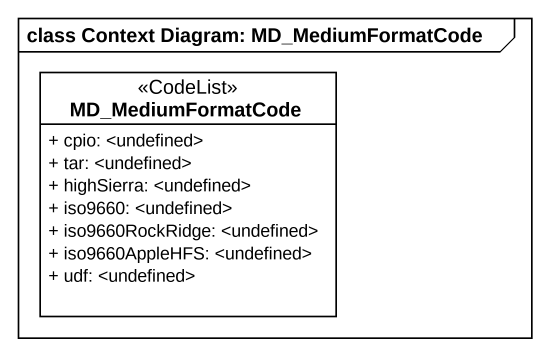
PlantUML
@startuml
mainframe class Context Diagram: MD_MediumFormatCode
hide circle
hide empty members
skinparam classAttributeIconSize 0
class MD_MediumFormatCode <<CodeList>> #FFFFFF {
  + cpio: <undefined>
  + tar: <undefined>
  + highSierra: <undefined>
  + iso9660: <undefined>
  + iso9660RockRidge: <undefined>
  + iso9660AppleHFS: <undefined>
  + udf: <undefined>
}
@enduml
